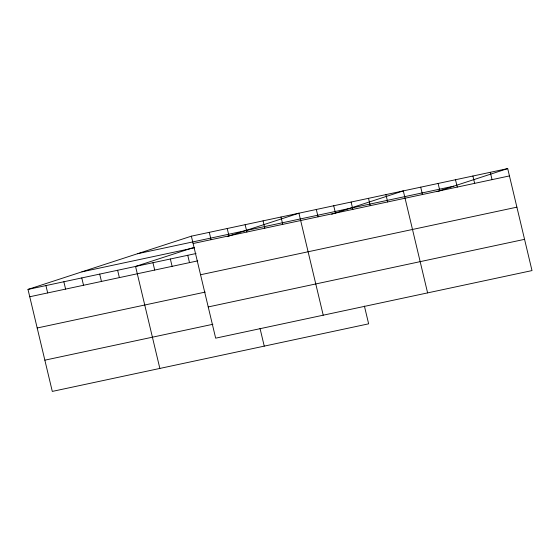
<?xml version="1.0" encoding="UTF-8"?>
<svg xmlns="http://www.w3.org/2000/svg" width="560" height="560" viewBox="0 0 560 560"><rect width="100%" height="100%" fill="white"/><g stroke="black" fill="none" stroke-linecap="round" stroke-linejoin="round"><path stroke-width="0.84" d="M364.413 306.096L368.634 323.827L52.297 391.412L28 289.415L191.366 236.173L507.703 168.588L532 270.585L215.663 338.17L191.366 236.173M194.096 247.359L135.555 266.434L159.852 368.431M227.269 236.551L298.921 213.199L323.218 315.189M331.66 214.242L403.312 190.89L427.609 292.887M436.821 191.688L507.703 168.588M137.459 253.743L453.789 186.158M193.116 243.516L509.453 175.924M81.914 271.845L194.439 247.807M28 289.415L196.035 253.519M29.75 296.758L197.785 260.855M200.557 274.75L516.894 207.165M37.191 327.992L205.226 292.089M208.222 306.936L524.559 239.344M44.856 360.171L212.891 324.275M490.301 172.305L492.051 179.641M472.906 176.022L474.656 183.365M455.504 179.739L457.254 187.082M438.109 183.456L439.859 190.799M420.707 187.173L422.457 194.516M385.91 194.607L387.66 201.95M368.515 198.324L370.265 205.667M351.113 202.048L352.863 209.384M333.718 205.765L335.468 213.101M316.316 209.482L318.066 216.818M280.994 217.028L282.744 224.364M263.067 220.857L264.817 228.193M245.14 224.686L246.89 232.022M260.022 328.398L264.243 346.129M227.22 228.515L228.963 235.851M209.293 232.344L211.043 239.687M187.747 255.283L189.497 262.626M170.352 259L172.102 266.343M152.95 262.717L154.7 270.06M117.628 270.27L119.378 277.606M99.701 274.099L101.451 281.435M81.774 277.928L83.524 285.264M63.854 281.757L65.597 289.093M45.927 285.586L47.677 292.922"/></g></svg>
